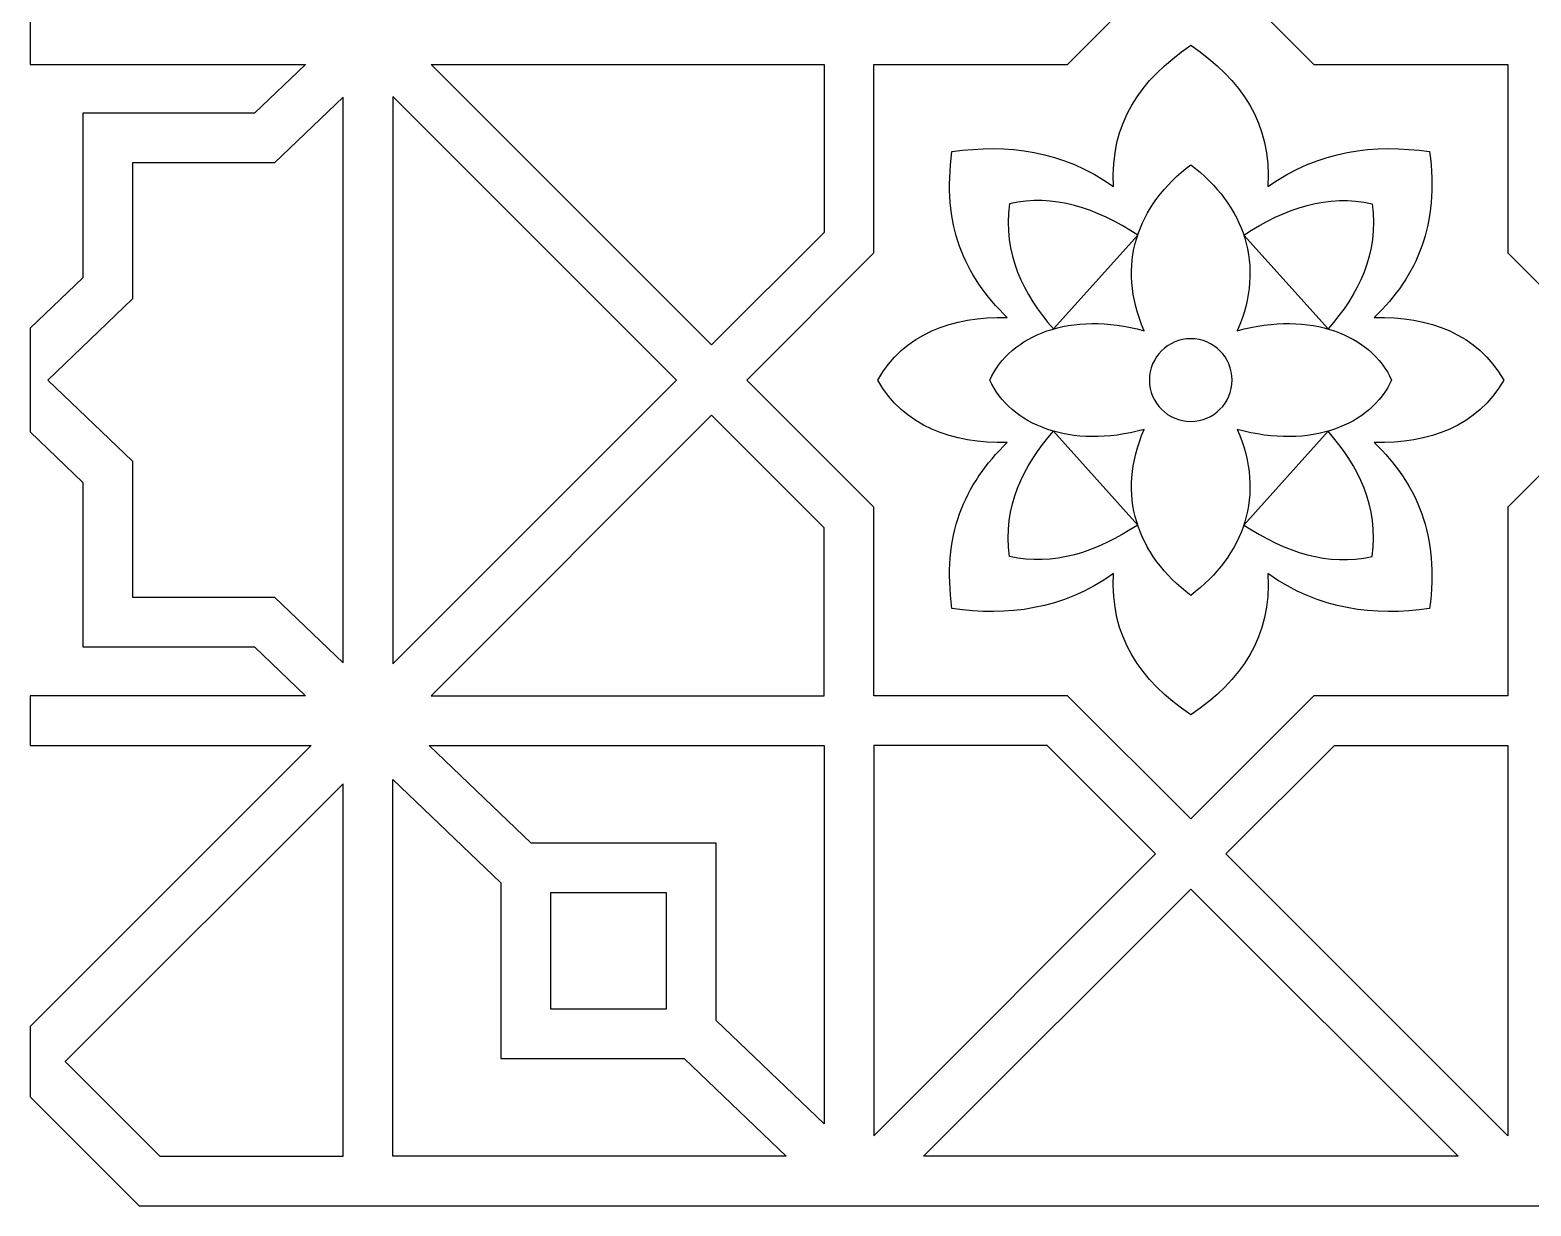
# Model space of a CAD drawing. Header units: centimetres. Extents: x 20.05 to 27.23, y -9 to -1.49.
# Drawn here: x 20.053 to 22.374, y -9 to -7.182 of the extents above; entities that cross this region are included whole.
import ezdxf

# ---------------------------------------------------------------- set-up
doc = ezdxf.new("R2010")
doc.units = ezdxf.units.CM
doc.header["$MEASUREMENT"] = 0
doc.layers.add('layer 1', color=7, linetype='Continuous')

msp = doc.modelspace()

# ---------------------------------------------------------------- linework, layer by layer
at = {"layer": 'layer 1', "color": 250}
for points, knots in [([(23.47356, -9.00021), (22.3897, -9.00021), (21.30583, -9.00021), (20.22197, -9.00021), (20.22197, -9.00021), (20.22197, -9.00021), (20.05311, -8.83135), (20.05311, -8.83135), (20.05311, -8.83135), (20.05311, -8.83135), (20.05311, -8.72274), (20.05311, -8.72274), (20.05311, -8.72274), (20.05311, -8.72274), (20.48779, -8.28806), (20.48779, -8.28806), (20.48779, -8.28806), (20.48779, -8.28806), (20.05311, -8.28806), (20.05311, -8.28806), (20.05311, -8.28806), (20.05311, -8.28806), (20.05311, -8.21126), (20.05311, -8.21126), (20.05311, -8.21126), (20.05311, -8.21126), (20.47898, -8.21126), (20.47898, -8.21126), (20.47898, -8.21126), (20.47898, -8.21126), (20.40027, -8.13584), (20.40027, -8.13584), (20.40027, -8.13584), (20.40027, -8.13584), (20.13469, -8.13584), (20.13469, -8.13584), (20.13469, -8.13584), (20.13469, -8.05102), (20.13469, -7.9662), (20.13469, -7.88138), (20.13469, -7.88138), (20.13469, -7.88138), (20.05311, -7.80321), (20.05311, -7.80321), (20.05311, -7.80321), (20.05311, -7.74988), (20.05311, -7.69655), (20.05311, -7.64321), (20.05311, -7.64321), (20.05311, -7.64321), (20.13469, -7.56505), (20.13469, -7.56505), (20.13469, -7.56505), (20.13469, -7.48022), (20.13469, -7.3954), (20.13469, -7.31058), (20.13469, -7.31058), (20.13469, -7.31058), (20.40027, -7.31058), (20.40027, -7.31058), (20.40027, -7.31058), (20.40027, -7.31058), (20.47898, -7.23516), (20.47898, -7.23516), (20.47898, -7.23516), (20.47898, -7.23516), (20.05311, -7.23516), (20.05311, -7.23516), (20.05311, -7.23516), (20.05311, -7.23516), (20.05311, -7.15836), (20.05311, -7.15836), (20.05311, -7.15836), (20.05311, -7.15836), (20.48779, -7.15836), (20.48779, -7.15836), (20.48779, -7.15836), (20.48779, -7.15836), (20.05311, -6.72368), (20.05311, -6.72368), (20.05311, -6.72368), (20.05311, -6.72368), (20.05311, -6.61507), (20.05311, -6.61507), (20.05311, -6.61507), (20.05311, -6.61507), (20.22197, -6.44621), (20.22197, -6.44621), (20.22197, -6.44621), (21.30583, -6.44621), (22.3897, -6.44621), (23.47356, -6.44621), (23.47356, -6.44621), (23.47356, -6.44621), (23.64242, -6.61507), (23.64242, -6.61507), (23.64242, -6.61507), (23.64242, -6.61507), (23.64242, -6.72368), (23.64242, -6.72368), (23.64242, -6.72368), (23.64242, -6.72368), (23.20774, -7.15836), (23.20774, -7.15836), (23.20774, -7.15836), (23.20774, -7.15836), (23.64242, -7.15836), (23.64242, -7.15836), (23.64242, -7.15836), (23.64242, -7.15836), (23.64242, -7.23516), (23.64242, -7.23516), (23.64242, -7.23516), (23.64242, -7.23516), (23.21655, -7.23516), (23.21655, -7.23516), (23.21655, -7.23516), (23.21655, -7.23516), (23.29526, -7.31058), (23.29526, -7.31058), (23.29526, -7.31058), (23.29526, -7.31058), (23.56084, -7.31058), (23.56084, -7.31058), (23.56084, -7.31058), (23.56084, -7.3954), (23.56084, -7.48022), (23.56084, -7.56505), (23.56084, -7.56505), (23.56084, -7.56505), (23.64242, -7.64321), (23.64242, -7.64321), (23.64242, -7.64321), (23.64242, -7.69655), (23.64242, -7.74988), (23.64242, -7.80321), (23.64242, -7.80321), (23.64242, -7.80321), (23.56084, -7.88138), (23.56084, -7.88138), (23.56084, -7.88138), (23.56084, -7.9662), (23.56084, -8.05102), (23.56084, -8.13584), (23.56084, -8.13584), (23.56084, -8.13584), (23.29526, -8.13584), (23.29526, -8.13584), (23.29526, -8.13584), (23.29526, -8.13584), (23.21655, -8.21126), (23.21655, -8.21126), (23.21655, -8.21126), (23.21655, -8.21126), (23.64242, -8.21126), (23.64242, -8.21126), (23.64242, -8.21126), (23.64242, -8.21126), (23.64242, -8.28806), (23.64242, -8.28806), (23.64242, -8.28806), (23.64242, -8.28806), (23.20774, -8.28806), (23.20774, -8.28806), (23.20774, -8.28806), (23.20774, -8.28806), (23.64242, -8.72274), (23.64242, -8.72274), (23.64242, -8.72274), (23.64242, -8.72274), (23.64242, -8.83135), (23.64242, -8.83135), (23.64242, -8.83135), (23.64242, -8.83135), (23.47356, -9.00021), (23.47356, -9.00021)], [0, 0, 0, 0, 0.0222222, 0.0222222, 0.0222222, 0.0222222, 0.0444444, 0.0444444, 0.0444444, 0.0444444, 0.0666667, 0.0666667, 0.0666667, 0.0666667, 0.0888889, 0.0888889, 0.0888889, 0.0888889, 0.1111111, 0.1111111, 0.1111111, 0.1111111, 0.1333333, 0.1333333, 0.1333333, 0.1333333, 0.1555556, 0.1555556, 0.1555556, 0.1555556, 0.1777778, 0.1777778, 0.1777778, 0.1777778, 0.2, 0.2, 0.2, 0.2, 0.2222222, 0.2222222, 0.2222222, 0.2222222, 0.2444444, 0.2444444, 0.2444444, 0.2444444, 0.2666667, 0.2666667, 0.2666667, 0.2666667, 0.2888889, 0.2888889, 0.2888889, 0.2888889, 0.3111111, 0.3111111, 0.3111111, 0.3111111, 0.3333333, 0.3333333, 0.3333333, 0.3333333, 0.3555556, 0.3555556, 0.3555556, 0.3555556, 0.3777778, 0.3777778, 0.3777778, 0.3777778, 0.4, 0.4, 0.4, 0.4, 0.4222222, 0.4222222, 0.4222222, 0.4222222, 0.4444444, 0.4444444, 0.4444444, 0.4444444, 0.4666667, 0.4666667, 0.4666667, 0.4666667, 0.4888889, 0.4888889, 0.4888889, 0.4888889, 0.5111111, 0.5111111, 0.5111111, 0.5111111, 0.5333333, 0.5333333, 0.5333333, 0.5333333, 0.5555556, 0.5555556, 0.5555556, 0.5555556, 0.5777778, 0.5777778, 0.5777778, 0.5777778, 0.6, 0.6, 0.6, 0.6, 0.6222222, 0.6222222, 0.6222222, 0.6222222, 0.6444444, 0.6444444, 0.6444444, 0.6444444, 0.6666667, 0.6666667, 0.6666667, 0.6666667, 0.6888889, 0.6888889, 0.6888889, 0.6888889, 0.7111111, 0.7111111, 0.7111111, 0.7111111, 0.7333333, 0.7333333, 0.7333333, 0.7333333, 0.7555556, 0.7555556, 0.7555556, 0.7555556, 0.7777778, 0.7777778, 0.7777778, 0.7777778, 0.8, 0.8, 0.8, 0.8, 0.8222222, 0.8222222, 0.8222222, 0.8222222, 0.8444444, 0.8444444, 0.8444444, 0.8444444, 0.8666667, 0.8666667, 0.8666667, 0.8666667, 0.8888889, 0.8888889, 0.8888889, 0.8888889, 0.9111111, 0.9111111, 0.9111111, 0.9111111, 0.9333333, 0.9333333, 0.9333333, 0.9333333, 0.9555556, 0.9555556, 0.9555556, 0.9555556, 1, 1, 1, 1]), ([(21.84777, -8.40158), (21.84777, -8.40158), (22.03809, -8.21126), (22.03809, -8.21126), (22.03809, -8.21126), (22.03809, -8.21126), (22.33778, -8.21126), (22.33778, -8.21126), (22.33778, -8.21126), (22.33778, -8.21126), (22.33778, -7.91971), (22.33778, -7.91971), (22.33778, -7.91971), (22.33778, -7.91971), (22.53428, -7.72321), (22.53428, -7.72321), (22.53428, -7.72321), (22.53428, -7.72321), (22.53428, -7.72321), (22.53428, -7.72321), (22.53428, -7.72321), (22.53428, -7.72321), (22.53428, -7.72321), (22.53428, -7.72321), (22.53428, -7.72321), (22.53428, -7.72321), (22.53428, -7.72321), (22.53428, -7.72321), (22.53428, -7.72321), (22.53428, -7.72321), (22.33778, -7.52671), (22.33778, -7.52671), (22.33778, -7.52671), (22.33778, -7.52671), (22.33778, -7.23516), (22.33778, -7.23516), (22.33778, -7.23516), (22.33778, -7.23516), (22.03809, -7.23516), (22.03809, -7.23516), (22.03809, -7.23516), (22.03809, -7.23516), (21.84777, -7.04484), (21.84777, -7.04484), (21.84777, -7.04484), (21.84777, -7.04484), (21.65744, -7.23516), (21.65744, -7.23516), (21.65744, -7.23516), (21.65744, -7.23516), (21.35775, -7.23516), (21.35775, -7.23516), (21.35775, -7.23516), (21.35775, -7.23516), (21.35775, -7.52671), (21.35775, -7.52671), (21.35775, -7.52671), (21.35775, -7.52671), (21.16125, -7.72321), (21.16125, -7.72321), (21.16125, -7.72321), (21.16125, -7.72321), (21.16125, -7.72321), (21.16125, -7.72321), (21.16125, -7.72321), (21.16125, -7.72321), (21.16125, -7.72321), (21.16125, -7.72321), (21.16125, -7.72321), (21.16125, -7.72321), (21.16125, -7.72321), (21.16125, -7.72321), (21.16125, -7.72321), (21.16125, -7.72321), (21.35775, -7.91971), (21.35775, -7.91971), (21.35775, -7.91971), (21.35775, -7.91971), (21.35775, -8.21126), (21.35775, -8.21126), (21.35775, -8.21126), (21.35775, -8.21126), (21.65744, -8.21126), (21.65744, -8.21126), (21.65744, -8.21126), (21.65744, -8.21126), (21.84777, -8.40158), (21.84777, -8.40158)], [0, 0, 0, 0, 0.0434783, 0.0434783, 0.0434783, 0.0434783, 0.0869565, 0.0869565, 0.0869565, 0.0869565, 0.1304348, 0.1304348, 0.1304348, 0.1304348, 0.173913, 0.173913, 0.173913, 0.173913, 0.2173913, 0.2173913, 0.2173913, 0.2173913, 0.2608696, 0.2608696, 0.2608696, 0.2608696, 0.3043478, 0.3043478, 0.3043478, 0.3043478, 0.3478261, 0.3478261, 0.3478261, 0.3478261, 0.3913043, 0.3913043, 0.3913043, 0.3913043, 0.4347826, 0.4347826, 0.4347826, 0.4347826, 0.4782609, 0.4782609, 0.4782609, 0.4782609, 0.5217391, 0.5217391, 0.5217391, 0.5217391, 0.5652174, 0.5652174, 0.5652174, 0.5652174, 0.6086957, 0.6086957, 0.6086957, 0.6086957, 0.6521739, 0.6521739, 0.6521739, 0.6521739, 0.6956522, 0.6956522, 0.6956522, 0.6956522, 0.7391304, 0.7391304, 0.7391304, 0.7391304, 0.7826087, 0.7826087, 0.7826087, 0.7826087, 0.826087, 0.826087, 0.826087, 0.826087, 0.8695652, 0.8695652, 0.8695652, 0.8695652, 0.9130435, 0.9130435, 0.9130435, 0.9130435, 1, 1, 1, 1]), ([(22.33176, -7.72321), (22.29153, -7.65177), (22.21593, -7.62444), (22.1314, -7.62658), (22.1314, -7.62658), (22.19857, -7.56205), (22.23234, -7.48251), (22.21695, -7.36994), (22.21695, -7.36994), (22.13111, -7.35782), (22.04688, -7.36776), (21.96705, -7.42397), (21.96705, -7.42397), (21.97276, -7.32619), (21.92622, -7.25904), (21.84777, -7.20559), (21.84777, -7.20559), (21.76931, -7.25904), (21.72278, -7.32619), (21.72848, -7.42397), (21.72848, -7.42397), (21.64865, -7.36776), (21.56442, -7.35782), (21.47859, -7.36994), (21.47859, -7.36994), (21.46319, -7.48251), (21.49696, -7.56205), (21.56413, -7.62658), (21.56413, -7.62658), (21.47961, -7.62444), (21.404, -7.65177), (21.36377, -7.72321), (21.36377, -7.72321), (21.404, -7.79465), (21.47961, -7.82198), (21.56413, -7.81984), (21.56413, -7.81984), (21.49696, -7.88437), (21.46319, -7.96392), (21.47859, -8.07649), (21.47859, -8.07649), (21.56442, -8.0886), (21.64865, -8.07867), (21.72848, -8.02246), (21.72848, -8.02246), (21.72278, -8.12023), (21.76931, -8.18738), (21.84777, -8.24083), (21.84777, -8.24083), (21.92622, -8.18738), (21.97276, -8.12023), (21.96705, -8.02246), (21.96705, -8.02246), (22.04688, -8.07867), (22.13111, -8.0886), (22.21695, -8.07649), (22.21695, -8.07649), (22.23234, -7.96392), (22.19857, -7.88437), (22.1314, -7.81984), (22.1314, -7.81984), (22.21593, -7.82198), (22.29153, -7.79465), (22.33176, -7.72321)], [0, 0, 0, 0, 0.0588235, 0.0588235, 0.0588235, 0.0588235, 0.1176471, 0.1176471, 0.1176471, 0.1176471, 0.1764706, 0.1764706, 0.1764706, 0.1764706, 0.2352941, 0.2352941, 0.2352941, 0.2352941, 0.2941176, 0.2941176, 0.2941176, 0.2941176, 0.3529412, 0.3529412, 0.3529412, 0.3529412, 0.4117647, 0.4117647, 0.4117647, 0.4117647, 0.4705882, 0.4705882, 0.4705882, 0.4705882, 0.5294118, 0.5294118, 0.5294118, 0.5294118, 0.5882353, 0.5882353, 0.5882353, 0.5882353, 0.6470588, 0.6470588, 0.6470588, 0.6470588, 0.7058824, 0.7058824, 0.7058824, 0.7058824, 0.7647059, 0.7647059, 0.7647059, 0.7647059, 0.8235294, 0.8235294, 0.8235294, 0.8235294, 0.8823529, 0.8823529, 0.8823529, 0.8823529, 1, 1, 1, 1]), ([(20.6732, -7.23516), (20.6732, -7.23516), (21.10694, -7.66891), (21.10694, -7.66891), (21.10694, -7.66891), (21.10694, -7.66891), (21.28095, -7.4949), (21.28095, -7.4949), (21.28095, -7.4949), (21.28095, -7.4949), (21.28095, -7.23516), (21.28095, -7.23516), (21.28095, -7.23516), (21.28095, -7.23516), (20.6732, -7.23516), (20.6732, -7.23516)], [0, 0, 0, 0, 0.2, 0.2, 0.2, 0.2, 0.4, 0.4, 0.4, 0.4, 0.6, 0.6, 0.6, 0.6, 1, 1, 1, 1]), ([(20.53715, -8.16063), (20.53715, -8.16063), (20.43113, -8.05904), (20.43113, -8.05904), (20.43113, -8.05904), (20.43113, -8.05904), (20.43113, -8.05904), (20.43113, -8.05904), (20.43113, -8.05904), (20.43113, -8.05904), (20.21149, -8.05904), (20.21149, -8.05904), (20.21149, -8.05904), (20.21149, -8.05904), (20.21149, -7.8486), (20.21149, -7.8486), (20.21149, -7.8486), (20.21149, -7.8486), (20.21149, -7.8486), (20.21149, -7.8486), (20.21149, -7.8486), (20.21149, -7.8486), (20.21149, -7.8486), (20.21149, -7.8486), (20.21149, -7.8486), (20.21149, -7.8486), (20.08062, -7.72321), (20.08062, -7.72321), (20.08062, -7.72321), (20.08062, -7.72321), (20.08062, -7.72321), (20.08062, -7.72321), (20.08062, -7.72321), (20.08062, -7.72321), (20.21149, -7.59782), (20.21149, -7.59782), (20.21149, -7.59782), (20.21149, -7.59782), (20.21149, -7.59782), (20.21149, -7.59782), (20.21149, -7.59782), (20.21149, -7.59782), (20.21149, -7.59782), (20.21149, -7.59782), (20.21149, -7.59782), (20.21149, -7.59782), (20.21149, -7.38738), (20.21149, -7.38738), (20.21149, -7.38738), (20.21149, -7.38738), (20.43113, -7.38738), (20.43113, -7.38738), (20.43113, -7.38738), (20.43113, -7.38738), (20.43113, -7.38738), (20.43113, -7.38738), (20.43113, -7.38738), (20.43113, -7.38738), (20.53715, -7.28579), (20.53715, -7.28579), (20.53715, -7.28579), (20.53715, -7.57741), (20.53715, -7.86902), (20.53715, -8.16063)], [0, 0, 0, 0, 0.0588235, 0.0588235, 0.0588235, 0.0588235, 0.1176471, 0.1176471, 0.1176471, 0.1176471, 0.1764706, 0.1764706, 0.1764706, 0.1764706, 0.2352941, 0.2352941, 0.2352941, 0.2352941, 0.2941176, 0.2941176, 0.2941176, 0.2941176, 0.3529412, 0.3529412, 0.3529412, 0.3529412, 0.4117647, 0.4117647, 0.4117647, 0.4117647, 0.4705882, 0.4705882, 0.4705882, 0.4705882, 0.5294118, 0.5294118, 0.5294118, 0.5294118, 0.5882353, 0.5882353, 0.5882353, 0.5882353, 0.6470588, 0.6470588, 0.6470588, 0.6470588, 0.7058824, 0.7058824, 0.7058824, 0.7058824, 0.7647059, 0.7647059, 0.7647059, 0.7647059, 0.8235294, 0.8235294, 0.8235294, 0.8235294, 0.8823529, 0.8823529, 0.8823529, 0.8823529, 1, 1, 1, 1]), ([(21.05264, -7.72321), (21.05264, -7.72321), (20.61395, -8.1619), (20.61395, -8.1619), (20.61395, -8.1619), (20.61395, -7.86944), (20.61395, -7.57698), (20.61395, -7.28453), (20.61395, -7.28453), (20.61395, -7.28453), (21.05264, -7.72321), (21.05264, -7.72321)], [0, 0, 0, 0, 0.25, 0.25, 0.25, 0.25, 0.5, 0.5, 0.5, 0.5, 1, 1, 1, 1]), ([(22.15841, -7.72321), (22.12708, -7.65404), (22.03366, -7.61545), (21.91978, -7.64684), (21.91978, -7.64684), (21.96406, -7.54535), (21.93031, -7.45267), (21.84777, -7.3902), (21.84777, -7.3902), (21.76523, -7.45267), (21.73147, -7.54535), (21.77575, -7.64684), (21.77575, -7.64684), (21.66188, -7.61545), (21.56845, -7.65404), (21.53712, -7.72321), (21.53712, -7.72321), (21.56845, -7.79238), (21.66188, -7.83097), (21.77575, -7.79958), (21.77575, -7.79958), (21.73147, -7.90108), (21.76523, -7.99375), (21.84777, -8.05623), (21.84777, -8.05623), (21.93031, -7.99375), (21.96406, -7.90108), (21.91978, -7.79958), (21.91978, -7.79958), (22.03366, -7.83097), (22.12708, -7.79238), (22.15841, -7.72321)], [0, 0, 0, 0, 0.1111111, 0.1111111, 0.1111111, 0.1111111, 0.2222222, 0.2222222, 0.2222222, 0.2222222, 0.3333333, 0.3333333, 0.3333333, 0.3333333, 0.4444444, 0.4444444, 0.4444444, 0.4444444, 0.5555556, 0.5555556, 0.5555556, 0.5555556, 0.6666667, 0.6666667, 0.6666667, 0.6666667, 0.7777778, 0.7777778, 0.7777778, 0.7777778, 1, 1, 1, 1]), ([(21.6354, -7.64418), (21.58854, -7.5901), (21.55682, -7.52826), (21.56748, -7.4505), (21.56748, -7.4505), (21.63527, -7.43496), (21.70132, -7.45709), (21.76574, -7.49905), (21.76574, -7.49905), (21.76574, -7.49905), (21.6354, -7.64418), (21.6354, -7.64418)], [0, 0, 0, 0, 0.25, 0.25, 0.25, 0.25, 0.5, 0.5, 0.5, 0.5, 1, 1, 1, 1]), ([(22.06013, -7.64418), (22.10699, -7.5901), (22.13871, -7.52826), (22.12805, -7.4505), (22.12805, -7.4505), (22.06026, -7.43496), (21.99421, -7.45709), (21.9298, -7.49905), (21.9298, -7.49905), (21.9298, -7.49905), (22.06013, -7.64418), (22.06013, -7.64418)], [0, 0, 0, 0, 0.25, 0.25, 0.25, 0.25, 0.5, 0.5, 0.5, 0.5, 1, 1, 1, 1]), ([(21.84777, -7.65921), (21.88302, -7.65921), (21.91177, -7.68796), (21.91177, -7.72321), (21.91177, -7.72321), (21.91177, -7.75846), (21.88302, -7.78721), (21.84777, -7.78721), (21.84777, -7.78721), (21.81252, -7.78721), (21.78377, -7.75846), (21.78377, -7.72321), (21.78377, -7.72321), (21.78377, -7.68796), (21.81252, -7.65921), (21.84777, -7.65921)], [0, 0, 0, 0, 0.2, 0.2, 0.2, 0.2, 0.4, 0.4, 0.4, 0.4, 0.6, 0.6, 0.6, 0.6, 1, 1, 1, 1]), ([(20.6732, -8.21126), (20.6732, -8.21126), (21.10694, -7.77752), (21.10694, -7.77752), (21.10694, -7.77752), (21.10694, -7.77752), (21.28095, -7.95153), (21.28095, -7.95153), (21.28095, -7.95153), (21.28095, -7.95153), (21.28095, -8.21126), (21.28095, -8.21126), (21.28095, -8.21126), (21.28095, -8.21126), (20.6732, -8.21126), (20.6732, -8.21126)], [0, 0, 0, 0, 0.2, 0.2, 0.2, 0.2, 0.4, 0.4, 0.4, 0.4, 0.6, 0.6, 0.6, 0.6, 1, 1, 1, 1]), ([(21.6354, -7.80224), (21.58854, -7.85632), (21.55682, -7.91816), (21.56748, -7.99592), (21.56748, -7.99592), (21.63527, -8.01146), (21.70132, -7.98933), (21.76574, -7.94738), (21.76574, -7.94738), (21.76574, -7.94738), (21.6354, -7.80224), (21.6354, -7.80224)], [0, 0, 0, 0, 0.25, 0.25, 0.25, 0.25, 0.5, 0.5, 0.5, 0.5, 1, 1, 1, 1]), ([(22.06013, -7.80224), (22.10699, -7.85632), (22.13871, -7.91816), (22.12805, -7.99592), (22.12805, -7.99592), (22.06026, -8.01146), (21.99421, -7.98933), (21.9298, -7.94738), (21.9298, -7.94738), (21.9298, -7.94738), (22.06013, -7.80224), (22.06013, -7.80224)], [0, 0, 0, 0, 0.25, 0.25, 0.25, 0.25, 0.5, 0.5, 0.5, 0.5, 1, 1, 1, 1]), ([(20.67015, -8.28806), (20.67015, -8.28806), (20.82804, -8.43934), (20.82804, -8.43934), (20.82804, -8.43934), (20.82804, -8.43934), (21.11386, -8.43934), (21.11386, -8.43934), (21.11386, -8.43934), (21.11386, -8.43934), (21.11386, -8.7132), (21.11386, -8.7132), (21.11386, -8.7132), (21.11386, -8.7132), (21.28095, -8.87329), (21.28095, -8.87329), (21.28095, -8.87329), (21.28095, -8.87329), (21.28095, -8.28806), (21.28095, -8.28806), (21.28095, -8.28806), (21.28095, -8.28806), (20.67015, -8.28806), (20.67015, -8.28806)], [0, 0, 0, 0, 0.1428571, 0.1428571, 0.1428571, 0.1428571, 0.2857143, 0.2857143, 0.2857143, 0.2857143, 0.4285714, 0.4285714, 0.4285714, 0.4285714, 0.5714286, 0.5714286, 0.5714286, 0.5714286, 0.7142857, 0.7142857, 0.7142857, 0.7142857, 1, 1, 1, 1]), ([(21.79346, -8.45589), (21.79346, -8.45589), (21.35775, -8.8916), (21.35775, -8.8916), (21.35775, -8.8916), (21.35775, -8.8916), (21.35775, -8.28806), (21.35775, -8.28806), (21.35775, -8.28806), (21.35775, -8.28806), (21.62563, -8.28806), (21.62563, -8.28806), (21.62563, -8.28806), (21.62563, -8.28806), (21.79346, -8.45589), (21.79346, -8.45589)], [0, 0, 0, 0, 0.2, 0.2, 0.2, 0.2, 0.4, 0.4, 0.4, 0.4, 0.6, 0.6, 0.6, 0.6, 1, 1, 1, 1]), ([(21.90207, -8.45589), (21.90207, -8.45589), (22.33778, -8.8916), (22.33778, -8.8916), (22.33778, -8.8916), (22.33778, -8.8916), (22.33778, -8.28806), (22.33778, -8.28806), (22.33778, -8.28806), (22.33778, -8.28806), (22.0699, -8.28806), (22.0699, -8.28806), (22.0699, -8.28806), (22.0699, -8.28806), (21.90207, -8.45589), (21.90207, -8.45589)], [0, 0, 0, 0, 0.2, 0.2, 0.2, 0.2, 0.4, 0.4, 0.4, 0.4, 0.6, 0.6, 0.6, 0.6, 1, 1, 1, 1]), ([(20.53715, -8.34731), (20.53715, -8.34731), (20.53715, -8.92341), (20.53715, -8.92341), (20.53715, -8.92341), (20.53715, -8.92341), (20.25378, -8.92341), (20.25378, -8.92341), (20.25378, -8.92341), (20.25378, -8.92341), (20.10742, -8.77705), (20.10742, -8.77705), (20.10742, -8.77705), (20.10742, -8.77705), (20.53715, -8.34731), (20.53715, -8.34731)], [0, 0, 0, 0, 0.2, 0.2, 0.2, 0.2, 0.4, 0.4, 0.4, 0.4, 0.6, 0.6, 0.6, 0.6, 1, 1, 1, 1]), ([(20.78106, -8.50069), (20.78106, -8.50069), (20.61395, -8.34058), (20.61395, -8.34058), (20.61395, -8.34058), (20.61395, -8.34058), (20.61395, -8.92341), (20.61395, -8.92341), (20.61395, -8.92341), (20.61395, -8.92341), (21.22225, -8.92341), (21.22225, -8.92341), (21.22225, -8.92341), (21.22225, -8.92341), (21.06437, -8.77214), (21.06437, -8.77214), (21.06437, -8.77214), (21.06437, -8.77214), (20.78106, -8.77214), (20.78106, -8.77214), (20.78106, -8.77214), (20.78106, -8.77214), (20.78106, -8.50069), (20.78106, -8.50069)], [0, 0, 0, 0, 0.1428571, 0.1428571, 0.1428571, 0.1428571, 0.2857143, 0.2857143, 0.2857143, 0.2857143, 0.4285714, 0.4285714, 0.4285714, 0.4285714, 0.5714286, 0.5714286, 0.5714286, 0.5714286, 0.7142857, 0.7142857, 0.7142857, 0.7142857, 1, 1, 1, 1]), ([(21.03706, -8.69534), (21.03706, -8.69534), (20.85786, -8.69534), (20.85786, -8.69534), (20.85786, -8.69534), (20.85786, -8.69534), (20.85786, -8.51614), (20.85786, -8.51614), (20.85786, -8.51614), (20.85786, -8.51614), (21.03706, -8.51614), (21.03706, -8.51614), (21.03706, -8.51614), (21.03706, -8.51614), (21.03706, -8.69534), (21.03706, -8.69534)], [0, 0, 0, 0, 0.2, 0.2, 0.2, 0.2, 0.4, 0.4, 0.4, 0.4, 0.6, 0.6, 0.6, 0.6, 1, 1, 1, 1]), ([(22.26098, -8.92341), (22.26098, -8.92341), (21.84777, -8.5102), (21.84777, -8.5102), (21.84777, -8.5102), (21.84777, -8.5102), (21.43455, -8.92341), (21.43455, -8.92341), (21.43455, -8.92341), (21.71003, -8.92341), (21.98551, -8.92341), (22.26098, -8.92341)], [0, 0, 0, 0, 0.25, 0.25, 0.25, 0.25, 0.5, 0.5, 0.5, 0.5, 1, 1, 1, 1])]:
    msp.add_open_spline(points, degree=3, knots=knots, dxfattribs=at)
at = {"layer": 'layer 1', "color": 250, "lineweight": 9}
for points, knots in [([(23.47356, -9.00021), (22.3897, -9.00021), (21.30583, -9.00021), (20.22197, -9.00021), (20.22197, -9.00021), (20.22197, -9.00021), (20.05311, -8.83135), (20.05311, -8.83135), (20.05311, -8.83135), (20.05311, -8.83135), (20.05311, -8.72274), (20.05311, -8.72274), (20.05311, -8.72274), (20.05311, -8.72274), (20.48779, -8.28806), (20.48779, -8.28806), (20.48779, -8.28806), (20.48779, -8.28806), (20.05311, -8.28806), (20.05311, -8.28806), (20.05311, -8.28806), (20.05311, -8.28806), (20.05311, -8.21126), (20.05311, -8.21126), (20.05311, -8.21126), (20.05311, -8.21126), (20.47898, -8.21126), (20.47898, -8.21126), (20.47898, -8.21126), (20.47898, -8.21126), (20.40027, -8.13584), (20.40027, -8.13584), (20.40027, -8.13584), (20.40027, -8.13584), (20.13469, -8.13584), (20.13469, -8.13584), (20.13469, -8.13584), (20.13469, -8.05102), (20.13469, -7.9662), (20.13469, -7.88138), (20.13469, -7.88138), (20.13469, -7.88138), (20.05311, -7.80321), (20.05311, -7.80321), (20.05311, -7.80321), (20.05311, -7.74988), (20.05311, -7.69655), (20.05311, -7.64321), (20.05311, -7.64321), (20.05311, -7.64321), (20.13469, -7.56505), (20.13469, -7.56505), (20.13469, -7.56505), (20.13469, -7.48022), (20.13469, -7.3954), (20.13469, -7.31058), (20.13469, -7.31058), (20.13469, -7.31058), (20.40027, -7.31058), (20.40027, -7.31058), (20.40027, -7.31058), (20.40027, -7.31058), (20.47898, -7.23516), (20.47898, -7.23516), (20.47898, -7.23516), (20.47898, -7.23516), (20.05311, -7.23516), (20.05311, -7.23516), (20.05311, -7.23516), (20.05311, -7.23516), (20.05311, -7.15836), (20.05311, -7.15836), (20.05311, -7.15836), (20.05311, -7.15836), (20.48779, -7.15836), (20.48779, -7.15836), (20.48779, -7.15836), (20.48779, -7.15836), (20.05311, -6.72368), (20.05311, -6.72368), (20.05311, -6.72368), (20.05311, -6.72368), (20.05311, -6.61507), (20.05311, -6.61507), (20.05311, -6.61507), (20.05311, -6.61507), (20.22197, -6.44621), (20.22197, -6.44621), (20.22197, -6.44621), (21.30583, -6.44621), (22.3897, -6.44621), (23.47356, -6.44621), (23.47356, -6.44621), (23.47356, -6.44621), (23.64242, -6.61507), (23.64242, -6.61507), (23.64242, -6.61507), (23.64242, -6.61507), (23.64242, -6.72368), (23.64242, -6.72368), (23.64242, -6.72368), (23.64242, -6.72368), (23.20774, -7.15836), (23.20774, -7.15836), (23.20774, -7.15836), (23.20774, -7.15836), (23.64242, -7.15836), (23.64242, -7.15836), (23.64242, -7.15836), (23.64242, -7.15836), (23.64242, -7.23516), (23.64242, -7.23516), (23.64242, -7.23516), (23.64242, -7.23516), (23.21655, -7.23516), (23.21655, -7.23516), (23.21655, -7.23516), (23.21655, -7.23516), (23.29526, -7.31058), (23.29526, -7.31058), (23.29526, -7.31058), (23.29526, -7.31058), (23.56084, -7.31058), (23.56084, -7.31058), (23.56084, -7.31058), (23.56084, -7.3954), (23.56084, -7.48022), (23.56084, -7.56505), (23.56084, -7.56505), (23.56084, -7.56505), (23.64242, -7.64321), (23.64242, -7.64321), (23.64242, -7.64321), (23.64242, -7.69655), (23.64242, -7.74988), (23.64242, -7.80321), (23.64242, -7.80321), (23.64242, -7.80321), (23.56084, -7.88138), (23.56084, -7.88138), (23.56084, -7.88138), (23.56084, -7.9662), (23.56084, -8.05102), (23.56084, -8.13584), (23.56084, -8.13584), (23.56084, -8.13584), (23.29526, -8.13584), (23.29526, -8.13584), (23.29526, -8.13584), (23.29526, -8.13584), (23.21655, -8.21126), (23.21655, -8.21126), (23.21655, -8.21126), (23.21655, -8.21126), (23.64242, -8.21126), (23.64242, -8.21126), (23.64242, -8.21126), (23.64242, -8.21126), (23.64242, -8.28806), (23.64242, -8.28806), (23.64242, -8.28806), (23.64242, -8.28806), (23.20774, -8.28806), (23.20774, -8.28806), (23.20774, -8.28806), (23.20774, -8.28806), (23.64242, -8.72274), (23.64242, -8.72274), (23.64242, -8.72274), (23.64242, -8.72274), (23.64242, -8.83135), (23.64242, -8.83135), (23.64242, -8.83135), (23.64242, -8.83135), (23.47356, -9.00021), (23.47356, -9.00021)], [0, 0, 0, 0, 0.0222222, 0.0222222, 0.0222222, 0.0222222, 0.0444444, 0.0444444, 0.0444444, 0.0444444, 0.0666667, 0.0666667, 0.0666667, 0.0666667, 0.0888889, 0.0888889, 0.0888889, 0.0888889, 0.1111111, 0.1111111, 0.1111111, 0.1111111, 0.1333333, 0.1333333, 0.1333333, 0.1333333, 0.1555556, 0.1555556, 0.1555556, 0.1555556, 0.1777778, 0.1777778, 0.1777778, 0.1777778, 0.2, 0.2, 0.2, 0.2, 0.2222222, 0.2222222, 0.2222222, 0.2222222, 0.2444444, 0.2444444, 0.2444444, 0.2444444, 0.2666667, 0.2666667, 0.2666667, 0.2666667, 0.2888889, 0.2888889, 0.2888889, 0.2888889, 0.3111111, 0.3111111, 0.3111111, 0.3111111, 0.3333333, 0.3333333, 0.3333333, 0.3333333, 0.3555556, 0.3555556, 0.3555556, 0.3555556, 0.3777778, 0.3777778, 0.3777778, 0.3777778, 0.4, 0.4, 0.4, 0.4, 0.4222222, 0.4222222, 0.4222222, 0.4222222, 0.4444444, 0.4444444, 0.4444444, 0.4444444, 0.4666667, 0.4666667, 0.4666667, 0.4666667, 0.4888889, 0.4888889, 0.4888889, 0.4888889, 0.5111111, 0.5111111, 0.5111111, 0.5111111, 0.5333333, 0.5333333, 0.5333333, 0.5333333, 0.5555556, 0.5555556, 0.5555556, 0.5555556, 0.5777778, 0.5777778, 0.5777778, 0.5777778, 0.6, 0.6, 0.6, 0.6, 0.6222222, 0.6222222, 0.6222222, 0.6222222, 0.6444444, 0.6444444, 0.6444444, 0.6444444, 0.6666667, 0.6666667, 0.6666667, 0.6666667, 0.6888889, 0.6888889, 0.6888889, 0.6888889, 0.7111111, 0.7111111, 0.7111111, 0.7111111, 0.7333333, 0.7333333, 0.7333333, 0.7333333, 0.7555556, 0.7555556, 0.7555556, 0.7555556, 0.7777778, 0.7777778, 0.7777778, 0.7777778, 0.8, 0.8, 0.8, 0.8, 0.8222222, 0.8222222, 0.8222222, 0.8222222, 0.8444444, 0.8444444, 0.8444444, 0.8444444, 0.8666667, 0.8666667, 0.8666667, 0.8666667, 0.8888889, 0.8888889, 0.8888889, 0.8888889, 0.9111111, 0.9111111, 0.9111111, 0.9111111, 0.9333333, 0.9333333, 0.9333333, 0.9333333, 0.9555556, 0.9555556, 0.9555556, 0.9555556, 1, 1, 1, 1]), ([(21.84777, -8.40158), (21.84777, -8.40158), (22.03809, -8.21126), (22.03809, -8.21126), (22.03809, -8.21126), (22.03809, -8.21126), (22.33778, -8.21126), (22.33778, -8.21126), (22.33778, -8.21126), (22.33778, -8.21126), (22.33778, -7.91971), (22.33778, -7.91971), (22.33778, -7.91971), (22.33778, -7.91971), (22.53428, -7.72321), (22.53428, -7.72321), (22.53428, -7.72321), (22.53428, -7.72321), (22.53428, -7.72321), (22.53428, -7.72321), (22.53428, -7.72321), (22.53428, -7.72321), (22.53428, -7.72321), (22.53428, -7.72321), (22.53428, -7.72321), (22.53428, -7.72321), (22.53428, -7.72321), (22.53428, -7.72321), (22.53428, -7.72321), (22.53428, -7.72321), (22.33778, -7.52671), (22.33778, -7.52671), (22.33778, -7.52671), (22.33778, -7.52671), (22.33778, -7.23516), (22.33778, -7.23516), (22.33778, -7.23516), (22.33778, -7.23516), (22.03809, -7.23516), (22.03809, -7.23516), (22.03809, -7.23516), (22.03809, -7.23516), (21.84777, -7.04484), (21.84777, -7.04484), (21.84777, -7.04484), (21.84777, -7.04484), (21.65744, -7.23516), (21.65744, -7.23516), (21.65744, -7.23516), (21.65744, -7.23516), (21.35775, -7.23516), (21.35775, -7.23516), (21.35775, -7.23516), (21.35775, -7.23516), (21.35775, -7.52671), (21.35775, -7.52671), (21.35775, -7.52671), (21.35775, -7.52671), (21.16125, -7.72321), (21.16125, -7.72321), (21.16125, -7.72321), (21.16125, -7.72321), (21.16125, -7.72321), (21.16125, -7.72321), (21.16125, -7.72321), (21.16125, -7.72321), (21.16125, -7.72321), (21.16125, -7.72321), (21.16125, -7.72321), (21.16125, -7.72321), (21.16125, -7.72321), (21.16125, -7.72321), (21.16125, -7.72321), (21.16125, -7.72321), (21.35775, -7.91971), (21.35775, -7.91971), (21.35775, -7.91971), (21.35775, -7.91971), (21.35775, -8.21126), (21.35775, -8.21126), (21.35775, -8.21126), (21.35775, -8.21126), (21.65744, -8.21126), (21.65744, -8.21126), (21.65744, -8.21126), (21.65744, -8.21126), (21.84777, -8.40158), (21.84777, -8.40158)], [0, 0, 0, 0, 0.0434783, 0.0434783, 0.0434783, 0.0434783, 0.0869565, 0.0869565, 0.0869565, 0.0869565, 0.1304348, 0.1304348, 0.1304348, 0.1304348, 0.173913, 0.173913, 0.173913, 0.173913, 0.2173913, 0.2173913, 0.2173913, 0.2173913, 0.2608696, 0.2608696, 0.2608696, 0.2608696, 0.3043478, 0.3043478, 0.3043478, 0.3043478, 0.3478261, 0.3478261, 0.3478261, 0.3478261, 0.3913043, 0.3913043, 0.3913043, 0.3913043, 0.4347826, 0.4347826, 0.4347826, 0.4347826, 0.4782609, 0.4782609, 0.4782609, 0.4782609, 0.5217391, 0.5217391, 0.5217391, 0.5217391, 0.5652174, 0.5652174, 0.5652174, 0.5652174, 0.6086957, 0.6086957, 0.6086957, 0.6086957, 0.6521739, 0.6521739, 0.6521739, 0.6521739, 0.6956522, 0.6956522, 0.6956522, 0.6956522, 0.7391304, 0.7391304, 0.7391304, 0.7391304, 0.7826087, 0.7826087, 0.7826087, 0.7826087, 0.826087, 0.826087, 0.826087, 0.826087, 0.8695652, 0.8695652, 0.8695652, 0.8695652, 0.9130435, 0.9130435, 0.9130435, 0.9130435, 1, 1, 1, 1]), ([(22.33176, -7.72321), (22.29153, -7.65177), (22.21593, -7.62444), (22.1314, -7.62658), (22.1314, -7.62658), (22.19857, -7.56205), (22.23234, -7.48251), (22.21695, -7.36994), (22.21695, -7.36994), (22.13111, -7.35782), (22.04688, -7.36776), (21.96705, -7.42397), (21.96705, -7.42397), (21.97276, -7.32619), (21.92622, -7.25904), (21.84777, -7.20559), (21.84777, -7.20559), (21.76931, -7.25904), (21.72278, -7.32619), (21.72848, -7.42397), (21.72848, -7.42397), (21.64865, -7.36776), (21.56442, -7.35782), (21.47859, -7.36994), (21.47859, -7.36994), (21.46319, -7.48251), (21.49696, -7.56205), (21.56413, -7.62658), (21.56413, -7.62658), (21.47961, -7.62444), (21.404, -7.65177), (21.36377, -7.72321), (21.36377, -7.72321), (21.404, -7.79465), (21.47961, -7.82198), (21.56413, -7.81984), (21.56413, -7.81984), (21.49696, -7.88437), (21.46319, -7.96392), (21.47859, -8.07649), (21.47859, -8.07649), (21.56442, -8.0886), (21.64865, -8.07867), (21.72848, -8.02246), (21.72848, -8.02246), (21.72278, -8.12023), (21.76931, -8.18738), (21.84777, -8.24083), (21.84777, -8.24083), (21.92622, -8.18738), (21.97276, -8.12023), (21.96705, -8.02246), (21.96705, -8.02246), (22.04688, -8.07867), (22.13111, -8.0886), (22.21695, -8.07649), (22.21695, -8.07649), (22.23234, -7.96392), (22.19857, -7.88437), (22.1314, -7.81984), (22.1314, -7.81984), (22.21593, -7.82198), (22.29153, -7.79465), (22.33176, -7.72321)], [0, 0, 0, 0, 0.0588235, 0.0588235, 0.0588235, 0.0588235, 0.1176471, 0.1176471, 0.1176471, 0.1176471, 0.1764706, 0.1764706, 0.1764706, 0.1764706, 0.2352941, 0.2352941, 0.2352941, 0.2352941, 0.2941176, 0.2941176, 0.2941176, 0.2941176, 0.3529412, 0.3529412, 0.3529412, 0.3529412, 0.4117647, 0.4117647, 0.4117647, 0.4117647, 0.4705882, 0.4705882, 0.4705882, 0.4705882, 0.5294118, 0.5294118, 0.5294118, 0.5294118, 0.5882353, 0.5882353, 0.5882353, 0.5882353, 0.6470588, 0.6470588, 0.6470588, 0.6470588, 0.7058824, 0.7058824, 0.7058824, 0.7058824, 0.7647059, 0.7647059, 0.7647059, 0.7647059, 0.8235294, 0.8235294, 0.8235294, 0.8235294, 0.8823529, 0.8823529, 0.8823529, 0.8823529, 1, 1, 1, 1]), ([(20.6732, -7.23516), (20.6732, -7.23516), (21.10694, -7.66891), (21.10694, -7.66891), (21.10694, -7.66891), (21.10694, -7.66891), (21.28095, -7.4949), (21.28095, -7.4949), (21.28095, -7.4949), (21.28095, -7.4949), (21.28095, -7.23516), (21.28095, -7.23516), (21.28095, -7.23516), (21.28095, -7.23516), (20.6732, -7.23516), (20.6732, -7.23516)], [0, 0, 0, 0, 0.2, 0.2, 0.2, 0.2, 0.4, 0.4, 0.4, 0.4, 0.6, 0.6, 0.6, 0.6, 1, 1, 1, 1]), ([(20.53715, -8.16063), (20.53715, -8.16063), (20.43113, -8.05904), (20.43113, -8.05904), (20.43113, -8.05904), (20.43113, -8.05904), (20.43113, -8.05904), (20.43113, -8.05904), (20.43113, -8.05904), (20.43113, -8.05904), (20.21149, -8.05904), (20.21149, -8.05904), (20.21149, -8.05904), (20.21149, -8.05904), (20.21149, -7.8486), (20.21149, -7.8486), (20.21149, -7.8486), (20.21149, -7.8486), (20.21149, -7.8486), (20.21149, -7.8486), (20.21149, -7.8486), (20.21149, -7.8486), (20.21149, -7.8486), (20.21149, -7.8486), (20.21149, -7.8486), (20.21149, -7.8486), (20.08062, -7.72321), (20.08062, -7.72321), (20.08062, -7.72321), (20.08062, -7.72321), (20.08062, -7.72321), (20.08062, -7.72321), (20.08062, -7.72321), (20.08062, -7.72321), (20.21149, -7.59782), (20.21149, -7.59782), (20.21149, -7.59782), (20.21149, -7.59782), (20.21149, -7.59782), (20.21149, -7.59782), (20.21149, -7.59782), (20.21149, -7.59782), (20.21149, -7.59782), (20.21149, -7.59782), (20.21149, -7.59782), (20.21149, -7.59782), (20.21149, -7.38738), (20.21149, -7.38738), (20.21149, -7.38738), (20.21149, -7.38738), (20.43113, -7.38738), (20.43113, -7.38738), (20.43113, -7.38738), (20.43113, -7.38738), (20.43113, -7.38738), (20.43113, -7.38738), (20.43113, -7.38738), (20.43113, -7.38738), (20.53715, -7.28579), (20.53715, -7.28579), (20.53715, -7.28579), (20.53715, -7.57741), (20.53715, -7.86902), (20.53715, -8.16063)], [0, 0, 0, 0, 0.0588235, 0.0588235, 0.0588235, 0.0588235, 0.1176471, 0.1176471, 0.1176471, 0.1176471, 0.1764706, 0.1764706, 0.1764706, 0.1764706, 0.2352941, 0.2352941, 0.2352941, 0.2352941, 0.2941176, 0.2941176, 0.2941176, 0.2941176, 0.3529412, 0.3529412, 0.3529412, 0.3529412, 0.4117647, 0.4117647, 0.4117647, 0.4117647, 0.4705882, 0.4705882, 0.4705882, 0.4705882, 0.5294118, 0.5294118, 0.5294118, 0.5294118, 0.5882353, 0.5882353, 0.5882353, 0.5882353, 0.6470588, 0.6470588, 0.6470588, 0.6470588, 0.7058824, 0.7058824, 0.7058824, 0.7058824, 0.7647059, 0.7647059, 0.7647059, 0.7647059, 0.8235294, 0.8235294, 0.8235294, 0.8235294, 0.8823529, 0.8823529, 0.8823529, 0.8823529, 1, 1, 1, 1]), ([(21.05264, -7.72321), (21.05264, -7.72321), (20.61395, -8.1619), (20.61395, -8.1619), (20.61395, -8.1619), (20.61395, -7.86944), (20.61395, -7.57698), (20.61395, -7.28453), (20.61395, -7.28453), (20.61395, -7.28453), (21.05264, -7.72321), (21.05264, -7.72321)], [0, 0, 0, 0, 0.25, 0.25, 0.25, 0.25, 0.5, 0.5, 0.5, 0.5, 1, 1, 1, 1]), ([(22.15841, -7.72321), (22.12708, -7.65404), (22.03366, -7.61545), (21.91978, -7.64684), (21.91978, -7.64684), (21.96406, -7.54535), (21.93031, -7.45267), (21.84777, -7.3902), (21.84777, -7.3902), (21.76523, -7.45267), (21.73147, -7.54535), (21.77575, -7.64684), (21.77575, -7.64684), (21.66188, -7.61545), (21.56845, -7.65404), (21.53712, -7.72321), (21.53712, -7.72321), (21.56845, -7.79238), (21.66188, -7.83097), (21.77575, -7.79958), (21.77575, -7.79958), (21.73147, -7.90108), (21.76523, -7.99375), (21.84777, -8.05623), (21.84777, -8.05623), (21.93031, -7.99375), (21.96406, -7.90108), (21.91978, -7.79958), (21.91978, -7.79958), (22.03366, -7.83097), (22.12708, -7.79238), (22.15841, -7.72321)], [0, 0, 0, 0, 0.1111111, 0.1111111, 0.1111111, 0.1111111, 0.2222222, 0.2222222, 0.2222222, 0.2222222, 0.3333333, 0.3333333, 0.3333333, 0.3333333, 0.4444444, 0.4444444, 0.4444444, 0.4444444, 0.5555556, 0.5555556, 0.5555556, 0.5555556, 0.6666667, 0.6666667, 0.6666667, 0.6666667, 0.7777778, 0.7777778, 0.7777778, 0.7777778, 1, 1, 1, 1]), ([(21.6354, -7.64418), (21.58854, -7.5901), (21.55682, -7.52826), (21.56748, -7.4505), (21.56748, -7.4505), (21.63527, -7.43496), (21.70132, -7.45709), (21.76574, -7.49905)], [0, 0, 0, 0, 0.3333333, 0.3333333, 0.3333333, 0.3333333, 1, 1, 1, 1]), ([(22.06013, -7.64418), (22.10699, -7.5901), (22.13871, -7.52826), (22.12805, -7.4505), (22.12805, -7.4505), (22.06026, -7.43496), (21.99421, -7.45709), (21.9298, -7.49905)], [0, 0, 0, 0, 0.3333333, 0.3333333, 0.3333333, 0.3333333, 1, 1, 1, 1]), ([(21.84777, -7.65921), (21.88302, -7.65921), (21.91177, -7.68796), (21.91177, -7.72321), (21.91177, -7.72321), (21.91177, -7.75846), (21.88302, -7.78721), (21.84777, -7.78721), (21.84777, -7.78721), (21.81252, -7.78721), (21.78377, -7.75846), (21.78377, -7.72321), (21.78377, -7.72321), (21.78377, -7.68796), (21.81252, -7.65921), (21.84777, -7.65921)], [0, 0, 0, 0, 0.2, 0.2, 0.2, 0.2, 0.4, 0.4, 0.4, 0.4, 0.6, 0.6, 0.6, 0.6, 1, 1, 1, 1]), ([(20.6732, -8.21126), (20.6732, -8.21126), (21.10694, -7.77752), (21.10694, -7.77752), (21.10694, -7.77752), (21.10694, -7.77752), (21.28095, -7.95153), (21.28095, -7.95153), (21.28095, -7.95153), (21.28095, -7.95153), (21.28095, -8.21126), (21.28095, -8.21126), (21.28095, -8.21126), (21.28095, -8.21126), (20.6732, -8.21126), (20.6732, -8.21126)], [0, 0, 0, 0, 0.2, 0.2, 0.2, 0.2, 0.4, 0.4, 0.4, 0.4, 0.6, 0.6, 0.6, 0.6, 1, 1, 1, 1]), ([(21.6354, -7.80224), (21.58854, -7.85632), (21.55682, -7.91816), (21.56748, -7.99592), (21.56748, -7.99592), (21.63527, -8.01146), (21.70132, -7.98933), (21.76574, -7.94738)], [0, 0, 0, 0, 0.3333333, 0.3333333, 0.3333333, 0.3333333, 1, 1, 1, 1]), ([(22.06013, -7.80224), (22.10699, -7.85632), (22.13871, -7.91816), (22.12805, -7.99592), (22.12805, -7.99592), (22.06026, -8.01146), (21.99421, -7.98933), (21.9298, -7.94738)], [0, 0, 0, 0, 0.3333333, 0.3333333, 0.3333333, 0.3333333, 1, 1, 1, 1]), ([(20.67015, -8.28806), (20.67015, -8.28806), (20.82804, -8.43934), (20.82804, -8.43934), (20.82804, -8.43934), (20.82804, -8.43934), (21.11386, -8.43934), (21.11386, -8.43934), (21.11386, -8.43934), (21.11386, -8.43934), (21.11386, -8.7132), (21.11386, -8.7132), (21.11386, -8.7132), (21.11386, -8.7132), (21.28095, -8.87329), (21.28095, -8.87329), (21.28095, -8.87329), (21.28095, -8.87329), (21.28095, -8.28806), (21.28095, -8.28806), (21.28095, -8.28806), (21.28095, -8.28806), (20.67015, -8.28806), (20.67015, -8.28806)], [0, 0, 0, 0, 0.1428571, 0.1428571, 0.1428571, 0.1428571, 0.2857143, 0.2857143, 0.2857143, 0.2857143, 0.4285714, 0.4285714, 0.4285714, 0.4285714, 0.5714286, 0.5714286, 0.5714286, 0.5714286, 0.7142857, 0.7142857, 0.7142857, 0.7142857, 1, 1, 1, 1]), ([(21.79346, -8.45589), (21.79346, -8.45589), (21.35775, -8.8916), (21.35775, -8.8916), (21.35775, -8.8916), (21.35775, -8.8916), (21.35775, -8.28806), (21.35775, -8.28806), (21.35775, -8.28806), (21.35775, -8.28806), (21.62563, -8.28806), (21.62563, -8.28806), (21.62563, -8.28806), (21.62563, -8.28806), (21.79346, -8.45589), (21.79346, -8.45589)], [0, 0, 0, 0, 0.2, 0.2, 0.2, 0.2, 0.4, 0.4, 0.4, 0.4, 0.6, 0.6, 0.6, 0.6, 1, 1, 1, 1]), ([(21.90207, -8.45589), (21.90207, -8.45589), (22.33778, -8.8916), (22.33778, -8.8916), (22.33778, -8.8916), (22.33778, -8.8916), (22.33778, -8.28806), (22.33778, -8.28806), (22.33778, -8.28806), (22.33778, -8.28806), (22.0699, -8.28806), (22.0699, -8.28806), (22.0699, -8.28806), (22.0699, -8.28806), (21.90207, -8.45589), (21.90207, -8.45589)], [0, 0, 0, 0, 0.2, 0.2, 0.2, 0.2, 0.4, 0.4, 0.4, 0.4, 0.6, 0.6, 0.6, 0.6, 1, 1, 1, 1]), ([(20.53715, -8.34731), (20.53715, -8.34731), (20.53715, -8.92341), (20.53715, -8.92341), (20.53715, -8.92341), (20.53715, -8.92341), (20.25378, -8.92341), (20.25378, -8.92341), (20.25378, -8.92341), (20.25378, -8.92341), (20.10742, -8.77705), (20.10742, -8.77705), (20.10742, -8.77705), (20.10742, -8.77705), (20.53715, -8.34731), (20.53715, -8.34731)], [0, 0, 0, 0, 0.2, 0.2, 0.2, 0.2, 0.4, 0.4, 0.4, 0.4, 0.6, 0.6, 0.6, 0.6, 1, 1, 1, 1]), ([(20.78106, -8.50069), (20.78106, -8.50069), (20.61395, -8.34058), (20.61395, -8.34058), (20.61395, -8.34058), (20.61395, -8.34058), (20.61395, -8.92341), (20.61395, -8.92341), (20.61395, -8.92341), (20.61395, -8.92341), (21.22225, -8.92341), (21.22225, -8.92341), (21.22225, -8.92341), (21.22225, -8.92341), (21.06437, -8.77214), (21.06437, -8.77214), (21.06437, -8.77214), (21.06437, -8.77214), (20.78106, -8.77214), (20.78106, -8.77214), (20.78106, -8.77214), (20.78106, -8.77214), (20.78106, -8.50069), (20.78106, -8.50069)], [0, 0, 0, 0, 0.1428571, 0.1428571, 0.1428571, 0.1428571, 0.2857143, 0.2857143, 0.2857143, 0.2857143, 0.4285714, 0.4285714, 0.4285714, 0.4285714, 0.5714286, 0.5714286, 0.5714286, 0.5714286, 0.7142857, 0.7142857, 0.7142857, 0.7142857, 1, 1, 1, 1]), ([(21.03706, -8.69534), (21.03706, -8.69534), (20.85786, -8.69534), (20.85786, -8.69534), (20.85786, -8.69534), (20.85786, -8.69534), (20.85786, -8.51614), (20.85786, -8.51614), (20.85786, -8.51614), (20.85786, -8.51614), (21.03706, -8.51614), (21.03706, -8.51614), (21.03706, -8.51614), (21.03706, -8.51614), (21.03706, -8.69534), (21.03706, -8.69534)], [0, 0, 0, 0, 0.2, 0.2, 0.2, 0.2, 0.4, 0.4, 0.4, 0.4, 0.6, 0.6, 0.6, 0.6, 1, 1, 1, 1]), ([(22.26098, -8.92341), (22.26098, -8.92341), (21.84777, -8.5102), (21.84777, -8.5102), (21.84777, -8.5102), (21.84777, -8.5102), (21.43455, -8.92341), (21.43455, -8.92341), (21.43455, -8.92341), (21.71003, -8.92341), (21.98551, -8.92341), (22.26098, -8.92341)], [0, 0, 0, 0, 0.25, 0.25, 0.25, 0.25, 0.5, 0.5, 0.5, 0.5, 1, 1, 1, 1])]:
    msp.add_open_spline(points, degree=3, knots=knots, dxfattribs=at)

doc.saveas('drawing.dxf')
